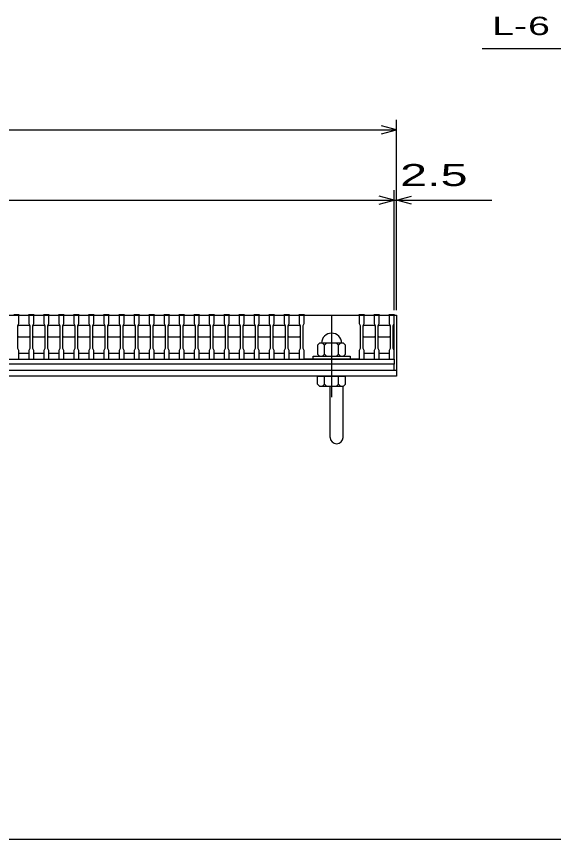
# Model space of a CAD drawing. Units: millimetres, scale not verified. Extents: x -1820 to 1731, y -1282 to 1054.
# Drawn here: x -730 to -194, y -1146 to -324 of the extents above; entities that cross this region are included whole.
import ezdxf
from ezdxf.enums import TextEntityAlignment as Align

# ---------------------------------------------------------------- set-up
doc = ezdxf.new("R2010")
doc.units = ezdxf.units.MM
doc.header["$LTSCALE"] = 10
doc.linetypes.add('CHAIN', pattern=[18.5, 12, -1.5, 3.5, -1.5])
for name, color, linetype, lineweight in [('0_2', 150, 'Continuous', 25), ('16', 3, 'Continuous', 25), ('19', 6, 'Continuous', 25), ('22', 4, 'Continuous', 25)]:
    doc.layers.add(name, color=color, linetype=linetype, lineweight=lineweight)
doc.styles.add('ベクトル', font='')
doc.styles.get('ベクトル').set_extended_font_data('ベクトル')

msp = doc.modelspace()

# ---------------------------------------------------------------- linework, layer by layer
at = {"layer": '0_2'}
msp.add_line((1731, -1146.5), (-1729, -1146.5), dxfattribs=at)
at = {"layer": '16'}
for p, q in [((-1348, -622.5), (-353, -622.5)), ((-733, -621.8), (-728, -621.8)), ((-728, -622.5), (-733, -622.5)), ((-728, -621.8), (-728, -622.5)), ((-728, -631), (-728, -622.5)), ((-718, -622.5), (-718, -621.8)), ((-718, -621.8), (-713, -621.8)), ((-718, -622.5), (-718, -631)), ((-713, -622.5), (-718, -622.5)), ((-713, -621.8), (-713, -622.5)), ((-713, -631), (-713, -622.5)), ((-703, -622.5), (-703, -621.8)), ((-703, -621.8), (-698, -621.8)), ((-703, -622.5), (-703, -631)), ((-698, -622.5), (-703, -622.5)), ((-698, -621.8), (-698, -622.5)), ((-698, -631), (-698, -622.5)), ((-688, -622.5), (-688, -621.8)), ((-688, -621.8), (-683, -621.8)), ((-688, -622.5), (-688, -631)), ((-683, -622.5), (-688, -622.5)), ((-683, -621.8), (-683, -622.5)), ((-683, -631), (-683, -622.5)), ((-673, -622.5), (-673, -621.8)), ((-673, -621.8), (-668, -621.8)), ((-673, -622.5), (-673, -631)), ((-668, -622.5), (-673, -622.5)), ((-668, -621.8), (-668, -622.5)), ((-668, -631), (-668, -622.5)), ((-658, -622.5), (-658, -621.8)), ((-658, -621.8), (-653, -621.8)), ((-658, -622.5), (-658, -631)), ((-653, -622.5), (-658, -622.5)), ((-653, -621.8), (-653, -622.5)), ((-653, -631), (-653, -622.5)), ((-643, -622.5), (-643, -621.8)), ((-643, -621.8), (-638, -621.8)), ((-643, -622.5), (-643, -631)), ((-638, -622.5), (-643, -622.5)), ((-638, -621.8), (-638, -622.5)), ((-638, -631), (-638, -622.5)), ((-628, -622.5), (-628, -621.8)), ((-628, -621.8), (-623, -621.8)), ((-628, -622.5), (-628, -631)), ((-623, -622.5), (-628, -622.5)), ((-623, -621.8), (-623, -622.5)), ((-623, -631), (-623, -622.5)), ((-613, -622.5), (-613, -621.8)), ((-613, -621.8), (-608, -621.8)), ((-613, -622.5), (-613, -631)), ((-608, -622.5), (-613, -622.5)), ((-608, -621.8), (-608, -622.5)), ((-608, -631), (-608, -622.5)), ((-598, -622.5), (-598, -621.8)), ((-598, -621.8), (-593, -621.8)), ((-598, -622.5), (-598, -631)), ((-593, -622.5), (-598, -622.5)), ((-593, -621.8), (-593, -622.5)), ((-593, -631), (-593, -622.5)), ((-583, -622.5), (-583, -621.8)), ((-583, -621.8), (-578, -621.8)), ((-583, -622.5), (-583, -631)), ((-578, -622.5), (-583, -622.5)), ((-578, -621.8), (-578, -622.5)), ((-578, -631), (-578, -622.5)), ((-568, -622.5), (-568, -621.8)), ((-568, -621.8), (-563, -621.8)), ((-568, -622.5), (-568, -631)), ((-563, -622.5), (-568, -622.5)), ((-563, -621.8), (-563, -622.5)), ((-563, -631), (-563, -622.5)), ((-553, -622.5), (-553, -621.8)), ((-553, -621.8), (-548, -621.8)), ((-553, -622.5), (-553, -631)), ((-548, -622.5), (-553, -622.5)), ((-548, -621.8), (-548, -622.5)), ((-548, -631), (-548, -622.5)), ((-538, -622.5), (-538, -621.8)), ((-538, -621.8), (-533, -621.8)), ((-538, -622.5), (-538, -631)), ((-533, -622.5), (-538, -622.5)), ((-533, -621.8), (-533, -622.5)), ((-533, -631), (-533, -622.5)), ((-523, -622.5), (-523, -621.8)), ((-523, -621.8), (-518, -621.8)), ((-523, -622.5), (-523, -631)), ((-518, -622.5), (-523, -622.5)), ((-518, -621.8), (-518, -622.5)), ((-518, -631), (-518, -622.5)), ((-508, -622.5), (-508, -621.8)), ((-508, -621.8), (-503, -621.8)), ((-508, -622.5), (-508, -631)), ((-503, -622.5), (-508, -622.5)), ((-503, -621.8), (-503, -622.5)), ((-503, -631), (-503, -622.5)), ((-493, -622.5), (-493, -621.8)), ((-493, -621.8), (-488, -621.8)), ((-493, -622.5), (-493, -631)), ((-488, -622.5), (-493, -622.5)), ((-488, -621.8), (-488, -622.5)), ((-488, -631), (-488, -622.5)), ((-478, -622.5), (-478, -621.8)), ((-478, -621.8), (-473, -621.8)), ((-478, -622.5), (-478, -631)), ((-473, -622.5), (-478, -622.5)), ((-473, -621.8), (-473, -622.5)), ((-473, -631), (-473, -622.5)), ((-463, -622.5), (-463, -621.8)), ((-463, -621.8), (-458, -621.8)), ((-463, -622.5), (-463, -631)), ((-458, -622.5), (-463, -622.5)), ((-458, -621.8), (-458, -622.5)), ((-458, -631), (-458, -622.5)), ((-448, -622.5), (-448, -621.8)), ((-448, -621.8), (-443, -621.8)), ((-448, -622.5), (-448, -631)), ((-443, -622.5), (-448, -622.5)), ((-443, -621.8), (-443, -622.5)), ((-443, -631), (-443, -622.5)), ((-443, -622.5), (-388, -622.5)), ((-388, -622.5), (-388, -621.8)), ((-388, -621.8), (-383, -621.8)), ((-388, -622.5), (-388, -631)), ((-383, -622.5), (-388, -622.5)), ((-383, -621.8), (-383, -622.5)), ((-383, -631), (-383, -622.5)), ((-373, -622.5), (-373, -621.8)), ((-373, -621.8), (-368, -621.8)), ((-373, -622.5), (-373, -631)), ((-368, -622.5), (-373, -622.5)), ((-368, -621.8), (-368, -622.5)), ((-368, -631), (-368, -622.5)), ((-358, -622.5), (-358, -621.8)), ((-358, -621.8), (-353, -621.8)), ((-358, -622.5), (-358, -631)), ((-353, -622.5), (-358, -622.5)), ((-353, -621.8), (-353, -622.5)), ((-353, -631), (-353, -622.5)), ((-353, -660.5), (-353, -622.5)), ((-729, -633), (-728, -631)), ((-729, -633.5), (-728, -632.5)), ((-729, -656), (-729, -633)), ((-728, -632.5), (-718, -632.5)), ((-718, -631), (-717, -633)), ((-718, -632.5), (-717, -633.5)), ((-717, -633), (-717, -656)), ((-714, -633), (-713, -631)), ((-714, -633.5), (-713, -632.5)), ((-714, -656), (-714, -633)), ((-713, -632.5), (-703, -632.5)), ((-703, -631), (-702, -633)), ((-703, -632.5), (-702, -633.5)), ((-702, -633), (-702, -656)), ((-699, -633), (-698, -631)), ((-699, -633.5), (-698, -632.5)), ((-699, -656), (-699, -633)), ((-698, -632.5), (-688, -632.5)), ((-688, -631), (-687, -633)), ((-688, -632.5), (-687, -633.5)), ((-687, -633), (-687, -656)), ((-684, -633), (-683, -631)), ((-684, -633.5), (-683, -632.5)), ((-684, -656), (-684, -633)), ((-683, -632.5), (-673, -632.5)), ((-673, -631), (-672, -633)), ((-673, -632.5), (-672, -633.5)), ((-672, -633), (-672, -656)), ((-669, -633), (-668, -631)), ((-669, -633.5), (-668, -632.5)), ((-669, -656), (-669, -633)), ((-668, -632.5), (-658, -632.5)), ((-658, -631), (-657, -633)), ((-658, -632.5), (-657, -633.5)), ((-657, -633), (-657, -656)), ((-654, -633), (-653, -631)), ((-654, -633.5), (-653, -632.5)), ((-654, -656), (-654, -633)), ((-653, -632.5), (-643, -632.5)), ((-643, -631), (-642, -633)), ((-643, -632.5), (-642, -633.5)), ((-642, -633), (-642, -656)), ((-639, -633), (-638, -631)), ((-639, -633.5), (-638, -632.5)), ((-639, -656), (-639, -633)), ((-638, -632.5), (-628, -632.5)), ((-628, -631), (-627, -633)), ((-628, -632.5), (-627, -633.5)), ((-627, -633), (-627, -656)), ((-624, -633), (-623, -631)), ((-624, -633.5), (-623, -632.5)), ((-624, -656), (-624, -633)), ((-623, -632.5), (-613, -632.5)), ((-613, -631), (-612, -633)), ((-613, -632.5), (-612, -633.5)), ((-612, -633), (-612, -656)), ((-609, -633), (-608, -631)), ((-609, -633.5), (-608, -632.5)), ((-609, -656), (-609, -633)), ((-608, -632.5), (-598, -632.5)), ((-598, -631), (-597, -633)), ((-598, -632.5), (-597, -633.5)), ((-597, -633), (-597, -656)), ((-594, -633), (-593, -631)), ((-594, -633.5), (-593, -632.5)), ((-594, -656), (-594, -633)), ((-593, -632.5), (-583, -632.5)), ((-583, -631), (-582, -633)), ((-583, -632.5), (-582, -633.5)), ((-582, -633), (-582, -656)), ((-579, -633), (-578, -631)), ((-579, -633.5), (-578, -632.5)), ((-579, -656), (-579, -633)), ((-578, -632.5), (-568, -632.5)), ((-568, -631), (-567, -633)), ((-568, -632.5), (-567, -633.5)), ((-567, -633), (-567, -656)), ((-564, -633), (-563, -631)), ((-564, -633.5), (-563, -632.5)), ((-564, -656), (-564, -633)), ((-563, -632.5), (-553, -632.5)), ((-553, -631), (-552, -633)), ((-553, -632.5), (-552, -633.5)), ((-552, -633), (-552, -656)), ((-549, -633), (-548, -631)), ((-549, -633.5), (-548, -632.5)), ((-549, -656), (-549, -633)), ((-548, -632.5), (-538, -632.5)), ((-538, -631), (-537, -633)), ((-538, -632.5), (-537, -633.5)), ((-537, -633), (-537, -656)), ((-534, -633), (-533, -631)), ((-534, -633.5), (-533, -632.5)), ((-534, -656), (-534, -633)), ((-533, -632.5), (-523, -632.5)), ((-523, -631), (-522, -633)), ((-523, -632.5), (-522, -633.5)), ((-522, -633), (-522, -656)), ((-519, -633), (-518, -631)), ((-519, -633.5), (-518, -632.5)), ((-519, -656), (-519, -633)), ((-518, -632.5), (-508, -632.5)), ((-508, -631), (-507, -633)), ((-508, -632.5), (-507, -633.5)), ((-507, -633), (-507, -656)), ((-504, -633), (-503, -631)), ((-504, -633.5), (-503, -632.5)), ((-504, -656), (-504, -633)), ((-503, -632.5), (-493, -632.5)), ((-493, -631), (-492, -633)), ((-493, -632.5), (-492, -633.5)), ((-492, -633), (-492, -656)), ((-489, -633), (-488, -631)), ((-489, -633.5), (-488, -632.5)), ((-489, -656), (-489, -633)), ((-488, -632.5), (-478, -632.5)), ((-478, -631), (-477, -633)), ((-478, -632.5), (-477, -633.5)), ((-477, -633), (-477, -656)), ((-474, -633), (-473, -631)), ((-474, -633.5), (-473, -632.5)), ((-474, -656), (-474, -633)), ((-473, -632.5), (-463, -632.5)), ((-463, -631), (-462, -633)), ((-463, -632.5), (-462, -633.5)), ((-462, -633), (-462, -656)), ((-459, -633), (-458, -631)), ((-459, -633.5), (-458, -632.5)), ((-459, -656), (-459, -633)), ((-458, -632.5), (-448, -632.5)), ((-448, -631), (-447, -633)), ((-448, -632.5), (-447, -633.5)), ((-447, -633), (-447, -656)), ((-444, -633), (-443, -631)), ((-444, -656), (-444, -633)), ((-388, -631), (-387, -633)), ((-387, -633), (-387, -656)), ((-384, -633), (-383, -631)), ((-384, -633.5), (-383, -632.5)), ((-384, -656), (-384, -633)), ((-383, -632.5), (-373, -632.5)), ((-373, -631), (-372, -633)), ((-373, -632.5), (-372, -633.5)), ((-372, -633), (-372, -656)), ((-369, -633), (-368, -631)), ((-369, -633.5), (-368, -632.5)), ((-369, -656), (-369, -633)), ((-368, -632.5), (-358, -632.5)), ((-358, -631), (-357, -633)), ((-358, -632.5), (-357, -633.5)), ((-357, -633), (-357, -656)), ((-354, -633), (-353, -631)), ((-354, -656), (-354, -633)), ((-728, -644.5), (-729, -643.5)), ((-718, -644.5), (-728, -644.5)), ((-717, -643.5), (-718, -644.5)), ((-713, -644.5), (-714, -643.5)), ((-703, -644.5), (-713, -644.5)), ((-702, -643.5), (-703, -644.5)), ((-698, -644.5), (-699, -643.5)), ((-688, -644.5), (-698, -644.5)), ((-687, -643.5), (-688, -644.5)), ((-683, -644.5), (-684, -643.5)), ((-673, -644.5), (-683, -644.5)), ((-672, -643.5), (-673, -644.5)), ((-668, -644.5), (-669, -643.5)), ((-658, -644.5), (-668, -644.5)), ((-657, -643.5), (-658, -644.5)), ((-653, -644.5), (-654, -643.5)), ((-643, -644.5), (-653, -644.5)), ((-642, -643.5), (-643, -644.5)), ((-638, -644.5), (-639, -643.5)), ((-628, -644.5), (-638, -644.5)), ((-627, -643.5), (-628, -644.5)), ((-623, -644.5), (-624, -643.5)), ((-613, -644.5), (-623, -644.5)), ((-612, -643.5), (-613, -644.5)), ((-608, -644.5), (-609, -643.5)), ((-598, -644.5), (-608, -644.5)), ((-597, -643.5), (-598, -644.5)), ((-593, -644.5), (-594, -643.5)), ((-583, -644.5), (-593, -644.5)), ((-582, -643.5), (-583, -644.5)), ((-578, -644.5), (-579, -643.5)), ((-568, -644.5), (-578, -644.5)), ((-567, -643.5), (-568, -644.5)), ((-563, -644.5), (-564, -643.5)), ((-553, -644.5), (-563, -644.5)), ((-552, -643.5), (-553, -644.5)), ((-548, -644.5), (-549, -643.5)), ((-538, -644.5), (-548, -644.5)), ((-537, -643.5), (-538, -644.5)), ((-533, -644.5), (-534, -643.5)), ((-523, -644.5), (-533, -644.5)), ((-522, -643.5), (-523, -644.5)), ((-518, -644.5), (-519, -643.5)), ((-508, -644.5), (-518, -644.5)), ((-507, -643.5), (-508, -644.5)), ((-503, -644.5), (-504, -643.5)), ((-493, -644.5), (-503, -644.5)), ((-492, -643.5), (-493, -644.5)), ((-488, -644.5), (-489, -643.5)), ((-478, -644.5), (-488, -644.5)), ((-477, -643.5), (-478, -644.5)), ((-473, -644.5), (-474, -643.5)), ((-463, -644.5), (-473, -644.5)), ((-462, -643.5), (-463, -644.5)), ((-458, -644.5), (-459, -643.5)), ((-448, -644.5), (-458, -644.5)), ((-447, -643.5), (-448, -644.5)), ((-383, -644.5), (-384, -643.5)), ((-373, -644.5), (-383, -644.5)), ((-372, -643.5), (-373, -644.5)), ((-368, -644.5), (-369, -643.5)), ((-358, -644.5), (-368, -644.5)), ((-357, -643.5), (-358, -644.5)), ((-728, -658), (-729, -656)), ((-717, -656), (-718, -658)), ((-713, -658), (-714, -656)), ((-702, -656), (-703, -658)), ((-698, -658), (-699, -656)), ((-687, -656), (-688, -658)), ((-683, -658), (-684, -656)), ((-672, -656), (-673, -658)), ((-668, -658), (-669, -656)), ((-657, -656), (-658, -658)), ((-653, -658), (-654, -656)), ((-642, -656), (-643, -658)), ((-638, -658), (-639, -656)), ((-627, -656), (-628, -658)), ((-623, -658), (-624, -656)), ((-612, -656), (-613, -658)), ((-608, -658), (-609, -656)), ((-597, -656), (-598, -658)), ((-593, -658), (-594, -656)), ((-582, -656), (-583, -658)), ((-578, -658), (-579, -656)), ((-567, -656), (-568, -658)), ((-563, -658), (-564, -656)), ((-552, -656), (-553, -658)), ((-548, -658), (-549, -656)), ((-537, -656), (-538, -658)), ((-533, -658), (-534, -656)), ((-522, -656), (-523, -658)), ((-518, -658), (-519, -656)), ((-507, -656), (-508, -658)), ((-503, -658), (-504, -656)), ((-492, -656), (-493, -658)), ((-488, -658), (-489, -656)), ((-477, -656), (-478, -658)), ((-473, -658), (-474, -656)), ((-462, -656), (-463, -658)), ((-458, -658), (-459, -656)), ((-447, -656), (-448, -658)), ((-443, -658), (-444, -656)), ((-427.5, -650.5), (-429.5, -652.5)), ((-429.5, -652.5), (-429.5, -661.5)), ((-403.5, -650.5), (-427.5, -650.5)), ((-422.5, -652.5), (-424.5, -650.5)), ((-420.5, -650.5), (-422.5, -652.5)), ((-422.5, -661.5), (-422.5, -652.5)), ((-408.5, -652.5), (-410.5, -650.5)), ((-406.5, -650.5), (-408.5, -652.5)), ((-408.5, -661.5), (-408.5, -652.5)), ((-401.5, -652.5), (-403.5, -650.5)), ((-401.5, -661.5), (-401.5, -652.5)), ((-387, -656), (-388, -658)), ((-383, -658), (-384, -656)), ((-372, -656), (-373, -658)), ((-368, -658), (-369, -656)), ((-357, -656), (-358, -658)), ((-353, -658), (-354, -656)), ((-728, -666.5), (-728, -658)), ((-728, -660.5), (-718, -660.5)), ((-718, -658), (-718, -666.5)), ((-713, -666.5), (-713, -658)), ((-713, -660.5), (-703, -660.5)), ((-703, -658), (-703, -666.5)), ((-698, -666.5), (-698, -658)), ((-698, -660.5), (-688, -660.5)), ((-688, -658), (-688, -666.5)), ((-683, -666.5), (-683, -658)), ((-683, -660.5), (-673, -660.5)), ((-673, -658), (-673, -666.5)), ((-668, -666.5), (-668, -658)), ((-668, -660.5), (-658, -660.5)), ((-658, -658), (-658, -666.5)), ((-653, -666.5), (-653, -658)), ((-653, -660.5), (-643, -660.5)), ((-643, -658), (-643, -666.5)), ((-638, -666.5), (-638, -658)), ((-638, -660.5), (-628, -660.5)), ((-628, -658), (-628, -666.5)), ((-623, -666.5), (-623, -658)), ((-623, -660.5), (-613, -660.5)), ((-613, -658), (-613, -666.5)), ((-608, -666.5), (-608, -658)), ((-608, -660.5), (-598, -660.5)), ((-598, -658), (-598, -666.5)), ((-593, -666.5), (-593, -658)), ((-593, -660.5), (-583, -660.5)), ((-583, -658), (-583, -666.5)), ((-578, -666.5), (-578, -658)), ((-578, -660.5), (-568, -660.5)), ((-568, -658), (-568, -666.5)), ((-563, -666.5), (-563, -658)), ((-563, -660.5), (-553, -660.5)), ((-553, -658), (-553, -666.5)), ((-548, -666.5), (-548, -658)), ((-548, -660.5), (-538, -660.5)), ((-538, -658), (-538, -666.5)), ((-533, -666.5), (-533, -658)), ((-533, -660.5), (-523, -660.5)), ((-523, -658), (-523, -666.5)), ((-518, -666.5), (-518, -658)), ((-518, -660.5), (-508, -660.5)), ((-508, -658), (-508, -666.5)), ((-503, -666.5), (-503, -658)), ((-503, -660.5), (-493, -660.5)), ((-493, -658), (-493, -666.5)), ((-488, -666.5), (-488, -658)), ((-488, -660.5), (-478, -660.5)), ((-478, -658), (-478, -666.5)), ((-473, -666.5), (-473, -658)), ((-473, -660.5), (-463, -660.5)), ((-463, -658), (-463, -666.5)), ((-458, -666.5), (-458, -658)), ((-458, -660.5), (-448, -660.5)), ((-448, -658), (-448, -666.5)), ((-443, -666.5), (-443, -658)), ((-434, -666.5), (-434, -663.5)), ((-434, -663.5), (-397, -663.5)), ((-429.5, -661.5), (-427.5, -663.5)), ((-424.5, -663.5), (-422.5, -661.5)), ((-422.5, -661.5), (-420.5, -663.5)), ((-410.5, -663.5), (-408.5, -661.5)), ((-408.5, -661.5), (-406.5, -663.5)), ((-403.5, -663.5), (-401.5, -661.5)), ((-397, -663.5), (-397, -666.5)), ((-388, -658), (-388, -666.5)), ((-383, -666.5), (-383, -658)), ((-383, -660.5), (-373, -660.5)), ((-373, -658), (-373, -666.5)), ((-368, -666.5), (-368, -658)), ((-368, -660.5), (-358, -660.5)), ((-358, -658), (-358, -666.5)), ((-353, -666.5), (-353, -658)), ((-1348, -666.5), (-353, -666.5)), ((-353, -671.5), (-1348, -671.5)), ((-733, -666.5), (-728, -666.5)), ((-718, -666.5), (-713, -666.5)), ((-703, -666.5), (-698, -666.5)), ((-688, -666.5), (-683, -666.5)), ((-673, -666.5), (-668, -666.5)), ((-658, -666.5), (-653, -666.5)), ((-643, -666.5), (-638, -666.5)), ((-628, -666.5), (-623, -666.5)), ((-613, -666.5), (-608, -666.5)), ((-598, -666.5), (-593, -666.5)), ((-583, -666.5), (-578, -666.5)), ((-568, -666.5), (-563, -666.5)), ((-553, -666.5), (-548, -666.5)), ((-538, -666.5), (-533, -666.5)), ((-523, -666.5), (-518, -666.5)), ((-508, -666.5), (-503, -666.5)), ((-493, -666.5), (-488, -666.5)), ((-478, -666.5), (-473, -666.5)), ((-463, -666.5), (-458, -666.5)), ((-448, -666.5), (-443, -666.5)), ((-388, -666.5), (-443, -666.5)), ((-397, -666.5), (-434, -666.5)), ((-388, -666.5), (-383, -666.5)), ((-373, -666.5), (-368, -666.5)), ((-358, -666.5), (-353, -666.5)), ((-353, -666.5), (-353, -671.5)), ((-353, -677.5), (-353, -671.5)), ((-1348, -677.5), (-353, -677.5))]:
    msp.add_line(p, q, dxfattribs=at)
at = {"layer": '16', "linetype": 'CHAIN'}
msp.add_line((-415.5, -623.5), (-415.5, -704.5), dxfattribs=at)
at = {"layer": '16'}
msp.add_arc((-415.5, -650.5), 10, 0, 180, dxfattribs=at)
at = {"layer": '19'}
for p, q in [((-353, -622.5), (-350.5, -622.5)), ((-350.5, -622.5), (-350.5, -677.5)), ((-1350.5, -677.5), (-350.5, -677.5)), ((-350.5, -677.5), (-350.5, -683.5)), ((-350.5, -683.5), (-1350.5, -683.5)), ((-429.5, -691.5), (-429.5, -683.5)), ((-429.5, -683.5), (-401.5, -683.5)), ((-422.5, -691.5), (-422.5, -683.5)), ((-408.5, -691.5), (-408.5, -683.5)), ((-401.5, -691.5), (-401.5, -683.5)), ((-429.5, -691.5), (-427.5, -693.5)), ((-427.5, -693.5), (-403.5, -693.5)), ((-422.5, -691.5), (-424.5, -693.5)), ((-420.5, -693.5), (-422.5, -691.5)), ((-417, -744.61), (-417, -693.5)), ((-408.5, -691.5), (-410.5, -693.5)), ((-406.5, -693.5), (-408.5, -691.5)), ((-404, -744.61), (-404, -693.5)), ((-403.5, -693.5), (-401.5, -691.5))]:
    msp.add_line(p, q, dxfattribs=at)
msp.add_arc((-410.5, -744.61), 6.5, 180, 0, dxfattribs=at)
at = {"layer": '22'}
for p, q in [((-265, -356), (-65, -356)), ((-350.5, -617.5), (-350.5, -427.5)), ((-350.5, -437.5), (-365.5, -433.5)), ((-1350.5, -437.5), (-350.5, -437.5)), ((-365.5, -441.5), (-350.5, -437.5)), ((-353, -617.5), (-353, -497.5)), ((-350.5, -617.5), (-350.5, -497.5)), ((-1348, -507.5), (-353, -507.5)), ((-353, -507.5), (-368, -503.5)), ((-368, -511.5), (-353, -507.5)), ((-353, -507.5), (-350.5, -507.5)), ((-350.5, -507.5), (-335.5, -503.5)), ((-335.5, -511.5), (-350.5, -507.5)), ((-350.5, -507.5), (-255.5, -507.5))]:
    msp.add_line(p, q, dxfattribs=at)

# ---------------------------------------------------------------- texts
at = {"layer": '22', "color": 2, "style": 'ベクトル'}
for s, height, width, p in [('L-', 18.33, 1.6, (-255, -333.5)), (' 6 ', 18.33, 1.6, (-230, -333.5)), (' 2.5 ', 21.99, 1.65, (-360.5, -482.5))]:
    msp.add_text(s, height=height, dxfattribs=dict(at, width=width)).set_placement(p, align=Align.MIDDLE_LEFT)

doc.saveas('drawing.dxf')
